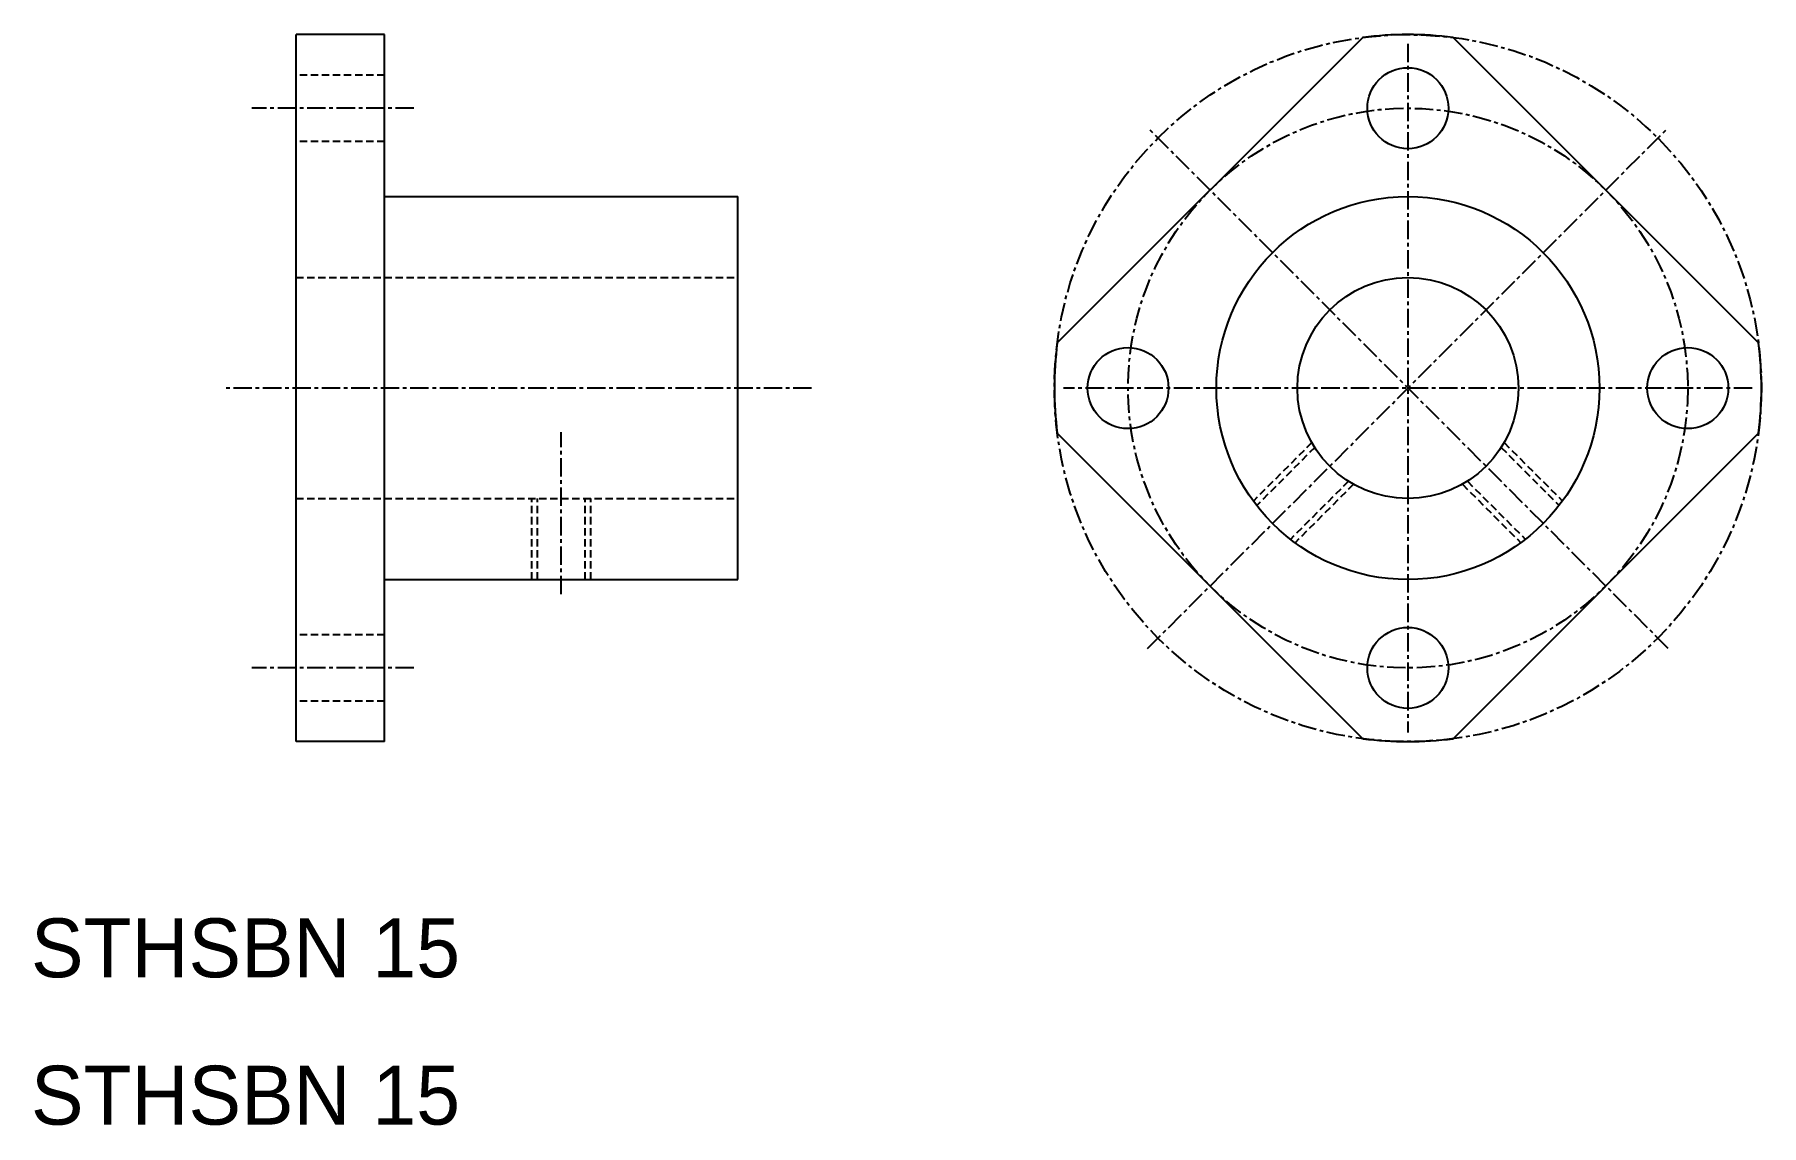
# Model space of a CAD drawing. Extents: x 10 to 127, y 10 to 84.
import ezdxf

# ---------------------------------------------------------------- set-up
doc = ezdxf.new("R2010")
doc.units = 0
doc.linetypes.add('CENTER', pattern=[2, 1.25, -0.25, 0.25, -0.25])
doc.linetypes.add('DASHED', pattern=[0.75, 0.5, -0.25])
doc.layers.get('0').update_dxf_attribs({"linetype": 'CONTINUOUS'})
doc.layers.add('CENTER', color=1, linetype='CENTER')

msp = doc.modelspace()

# ---------------------------------------------------------------- linework, layer by layer
at = {"color": 7, "linetype": 'CONTINUOUS'}
for p, q in [((28, 36), (28, 84)), ((34, 84), (28, 84)), ((34, 36), (34, 84)), ((79.68, 63.07), (100.42, 83.8)), ((127.29, 63.07), (106.55, 83.8)), ((34, 73), (58, 73)), ((58, 47), (58, 73)), ((100.42, 36.2), (79.68, 56.93)), ((106.55, 36.2), (127.29, 56.93)), ((34, 47), (58, 47)), ((34, 36), (28, 36))]:
    msp.add_line(p, q, dxfattribs=at)
at = {"color": 3, "linetype": 'DASHED'}
for p, q in [((34, 81.25), (28, 81.25)), ((34, 76.75), (28, 76.75)), ((28, 67.5), (58, 67.5)), ((96.96, 56.3), (92.99, 52.33)), ((110.01, 56.3), (113.98, 52.33)), ((97.16, 55.97), (93.22, 52.03)), ((109.81, 55.97), (113.75, 52.03)), ((99.45, 53.68), (95.51, 49.73)), ((99.79, 53.47), (95.82, 49.5)), ((107.18, 53.47), (111.15, 49.5)), ((107.52, 53.68), (111.46, 49.73)), ((28, 52.5), (58, 52.5)), ((44, 47), (44, 52.5)), ((44.38, 47), (44.38, 52.5)), ((47.62, 47), (47.62, 52.5)), ((48, 47), (48, 52.5)), ((34, 43.25), (28, 43.25)), ((34, 38.75), (28, 38.75))]:
    msp.add_line(p, q, dxfattribs=at)
at = {"color": 7, "linetype": 'CONTINUOUS'}
for centre, radius in [((103.48, 79), 2.75), ((103.48, 60), 13), ((103.48, 60), 7.5), ((84.48, 60), 2.75), ((122.48, 60), 2.75), ((103.48, 41), 2.75)]:
    msp.add_circle(centre, radius, dxfattribs=at)
for start, end in [(82.6585, 97.3415), (172.6585, 187.3415), (352.6585, 7.3415), (262.6585, 277.3415)]:
    msp.add_arc((103.48, 60), 24, start, end, dxfattribs=at)
at = {"layer": 'CENTER', "color": 1, "linetype": 'CENTER'}
for p, q in [((103.48, 83.37), (103.48, 36.63)), ((36, 79), (25, 79)), ((121.16, 42.32), (85.81, 77.68)), ((85.81, 42.32), (121.16, 77.68)), ((63, 60), (23, 60)), ((126.85, 60), (80.11, 60)), ((46, 46), (46, 57)), ((36, 41), (25, 41))]:
    msp.add_line(p, q, dxfattribs=at)
for radius in [24, 19]:
    msp.add_circle((103.48, 60), radius, dxfattribs=at)

# ---------------------------------------------------------------- texts
at = {"color": 7, "linetype": 'CONTINUOUS'}
for p in [(10, 20), (10, 10)]:
    msp.add_text('STHSBN 15', height=4, dxfattribs=at).set_placement(p)

doc.saveas('drawing.dxf')
